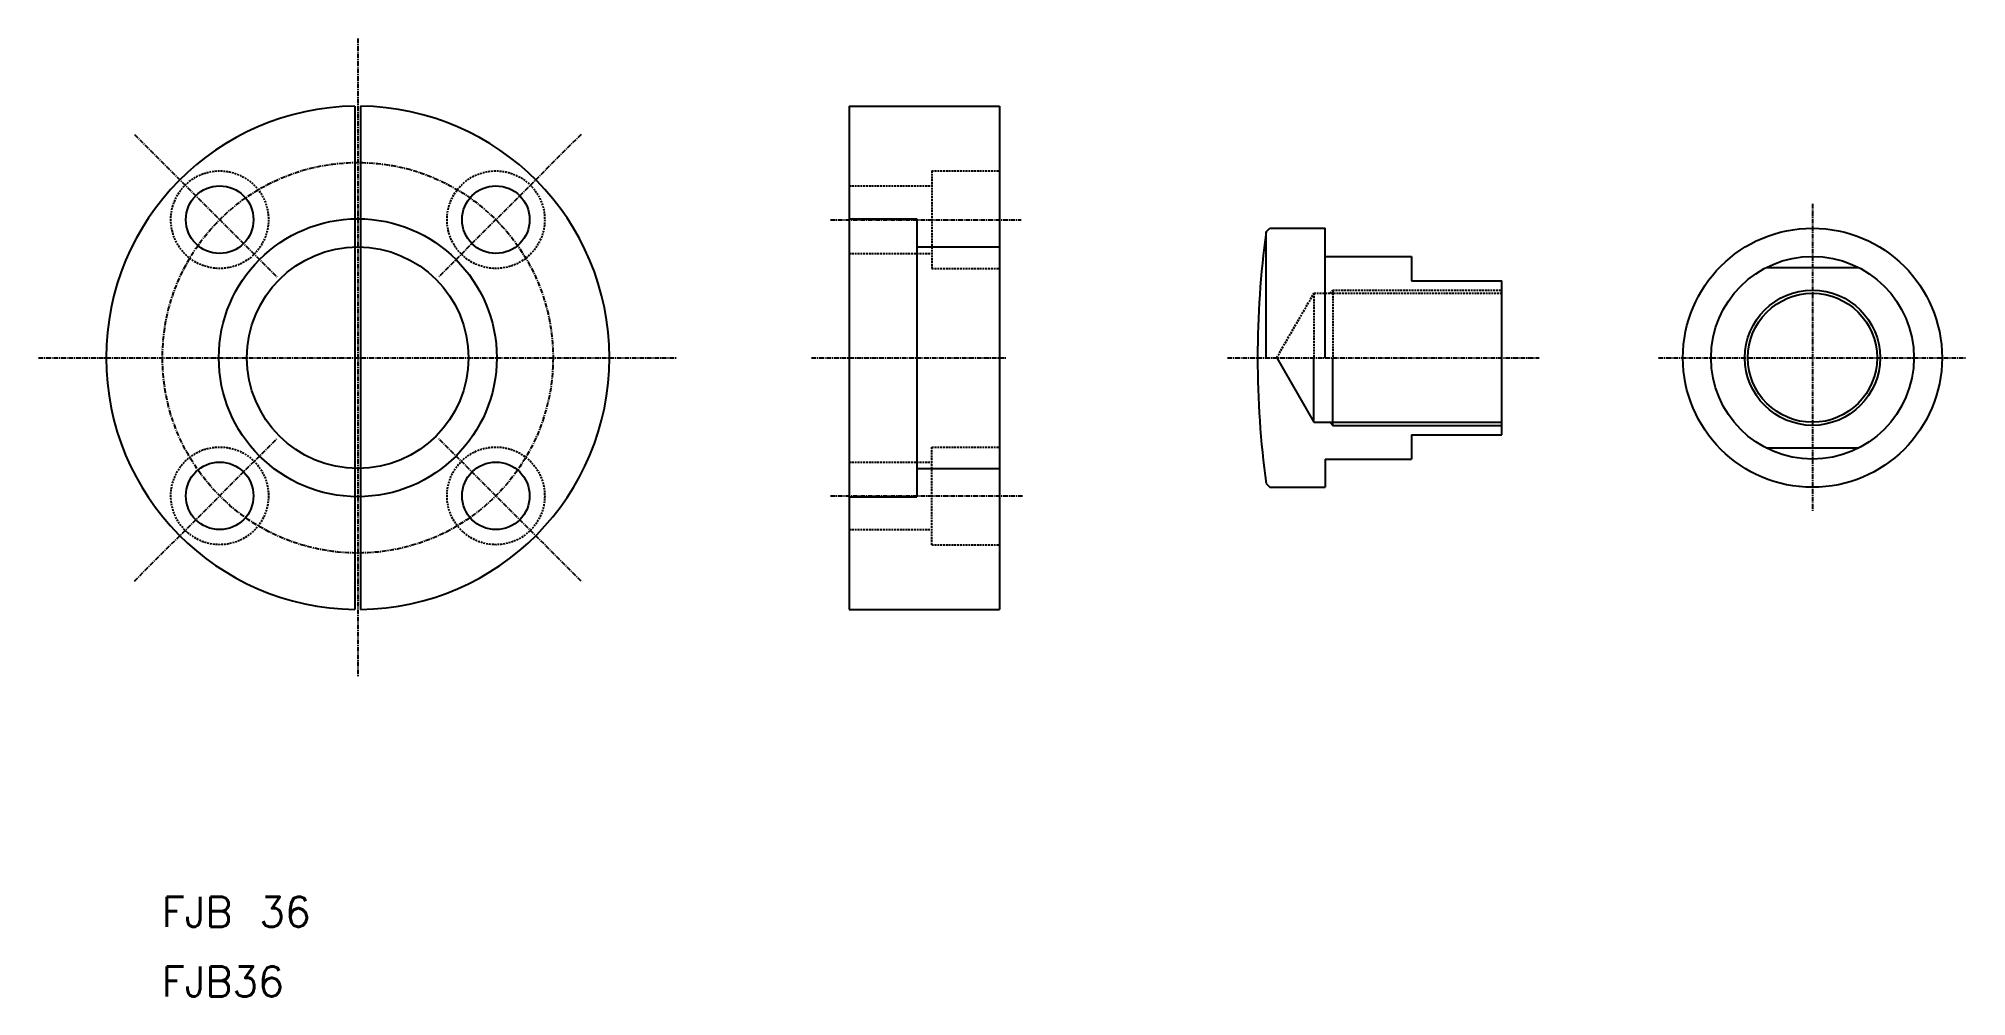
# Model space of a CAD drawing. Extents: x 160 to 674, y 341 to 596.
import ezdxf

# ---------------------------------------------------------------- set-up
doc = ezdxf.new("R2010")
doc.units = 0
doc.linetypes.add('CENTER', pattern=[2, 1.25, -0.25, 0.25, -0.25])
doc.linetypes.add('DASHED', pattern=[0.75, 0.5, -0.25])
doc.layers.get('0').update_dxf_attribs({"linetype": 'CONTINUOUS'})
doc.layers.add('CENTER', color=1, linetype='CENTER')
doc.styles.get("Standard").update_dxf_attribs({"font": 'txt.shx', "bigfont": '@extfont2.shx'})

msp = doc.modelspace()

# ---------------------------------------------------------------- linework, layer by layer
at = {"color": 7, "linetype": 'CONTINUOUS'}
for p, q in [((244.54, 578.18), (244.54, 444.18)), ((246.04, 578.18), (246.04, 444.18)), ((376.13, 578.18), (416.13, 578.18)), ((376.13, 578.18), (376.13, 444.18)), ((416.13, 578.18), (416.13, 444.18)), ((376.13, 548.18), (394.13, 548.18)), ((394.13, 548.18), (394.13, 474.18)), ((487.16, 544.68), (488.16, 545.68)), ((487.16, 511.18), (487.16, 544.68)), ((488.16, 545.68), (502.9, 545.68)), ((394.13, 540.68), (416.13, 540.68)), ((376.13, 537.68), (376.13, 537.68)), ((502.9, 538.18), (525.9, 538.18)), ((525.9, 538.18), (525.9, 531.68)), ((620.28, 535.18), (645.02, 535.18)), ((525.9, 531.68), (549.9, 531.68)), ((549.9, 490.68), (549.9, 531.68)), ((376.13, 511.18), (376.13, 511.18)), ((489.98, 511.18), (499.9, 493.99)), ((499.9, 493.99), (499.9, 511.18)), ((504.9, 493.18), (504.9, 511.18)), ((499.9, 493.99), (549.9, 493.99)), ((504.15, 493.99), (504.9, 493.18)), ((504.9, 493.18), (549.9, 493.18)), ((525.9, 490.68), (549.9, 490.68)), ((525.9, 490.68), (525.9, 484.18)), ((502.9, 484.18), (525.9, 484.18)), ((620.28, 487.18), (645.02, 487.18)), ((394.13, 481.68), (416.13, 481.68)), ((487.16, 477.68), (488.16, 476.68)), ((376.13, 474.18), (394.13, 474.18)), ((488.16, 476.68), (502.9, 476.68)), ((376.13, 444.18), (416.13, 444.18))]:
    msp.add_line(p, q, dxfattribs=at)
at = {"color": 3, "linetype": 'DASHED'}
for p, q in [((398.13, 560.95), (416.13, 560.95)), ((398.13, 560.95), (398.13, 534.95)), ((376.13, 556.95), (398.13, 556.95)), ((376.13, 538.95), (398.13, 538.95)), ((398.13, 534.95), (416.13, 534.95)), ((504.15, 528.37), (504.9, 529.18)), ((504.9, 529.18), (504.9, 511.18)), ((504.9, 529.18), (549.9, 529.18)), ((489.98, 511.18), (499.9, 528.37)), ((499.9, 528.37), (499.9, 511.18)), ((499.9, 528.37), (549.9, 528.37)), ((376.13, 483.41), (398.13, 483.41)), ((398.13, 461.41), (398.13, 487.41)), ((398.13, 487.41), (416.13, 487.41)), ((376.13, 465.41), (398.13, 465.41)), ((398.13, 461.41), (416.13, 461.41))]:
    msp.add_line(p, q, dxfattribs=at)
for p, q in [((502.9, 511.18), (502.9, 545.68)), ((502.9, 484.18), (502.9, 476.68))]:
    msp.add_line(p, q)
for centre in [(208.52, 547.95), (282.06, 547.95), (208.52, 474.41), (282.06, 474.41)]:
    msp.add_circle(centre, 13, dxfattribs=at)
at = {"color": 7, "linetype": 'CONTINUOUS'}
for centre, radius in [((208.52, 547.95), 9), ((282.06, 547.95), 9), ((245.29, 511.18), 37), ((632.65, 511.18), 34.5), ((245.29, 511.18), 29.5), ((632.65, 511.18), 27), ((632.65, 511.18), 17.19), ((208.52, 474.41), 9), ((282.06, 474.41), 9)]:
    msp.add_circle(centre, radius, dxfattribs=at)
at = {"color": 3, "linetype": 'CONTINUOUS'}
msp.add_circle((632.65, 511.18), 18, dxfattribs=at)
at = {"color": 7, "linetype": 'CONTINUOUS'}
for start, end in [(90.6414, 269.3586), (270.6414, 89.3586)]:
    msp.add_arc((245.29, 511.18), 67, start, end, dxfattribs=at)
msp.add_arc((734.9, 511.18), 250, 172.2992, 187.7008)
at = {"layer": 'CENTER', "color": 1, "linetype": 'CENTER'}
for p, q in [((245.29, 596.18), (245.29, 426.18)), ((185.8, 570.67), (223.72, 532.75)), ((304.78, 570.67), (266.86, 532.75)), ((632.65, 552.18), (632.65, 470.18)), ((371.13, 547.95), (421.93, 547.95)), ((160.29, 511.18), (330.29, 511.18)), ((366.13, 511.18), (418.13, 511.18)), ((476.9, 511.18), (559.9, 511.18)), ((591.65, 511.18), (673.65, 511.18)), ((185.8, 451.69), (223.72, 489.61)), ((304.78, 451.69), (266.86, 489.61)), ((371.13, 474.41), (422.29, 474.41))]:
    msp.add_line(p, q, dxfattribs=at)
msp.add_circle((245.29, 511.18), 52, dxfattribs=at)

# ---------------------------------------------------------------- texts
at = {"color": 7, "linetype": 'CONTINUOUS'}
for s, p in [('FJB 36', (193.05, 359.62)), ('FJB36', (193.05, 341.11))]:
    msp.add_text(s, height=8, dxfattribs=at).set_placement(p)

doc.saveas('drawing.dxf')
